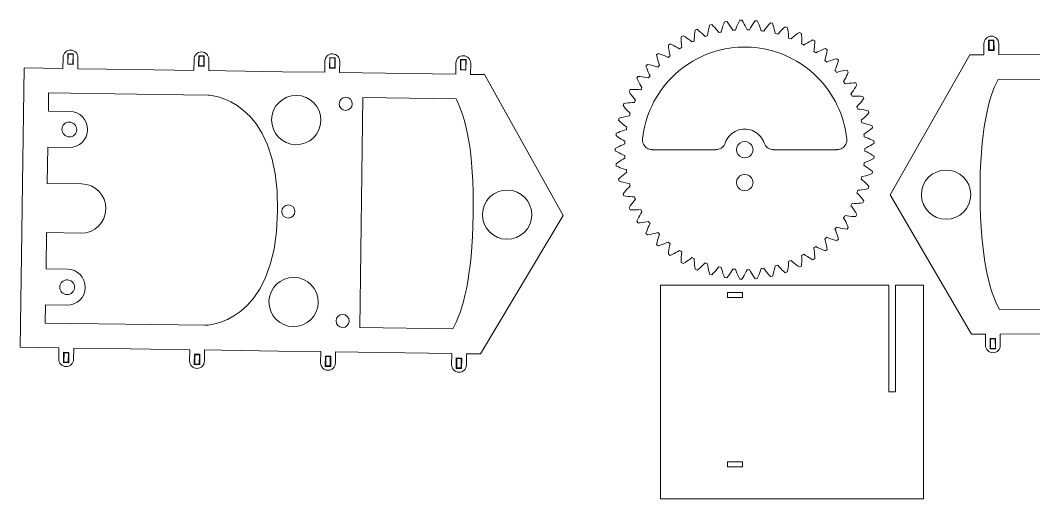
# Model space of a CAD drawing. Header units: inches. Extents: x -32 to 163, y -123 to 65.
# Drawn here: x 23.6 to 85.3, y -123 to -93.9 of the extents above; entities that cross this region are included whole.
import ezdxf

# ---------------------------------------------------------------- set-up
doc = ezdxf.new("R2010")
doc.units = ezdxf.units.IN
doc.header["$MEASUREMENT"] = 0
doc.layers.add('Layer 1', color=7, linetype='Continuous')

# ---------------------------------------------------------------- blocks, each defined once
blk = doc.blocks.new('block 6')
at = {"layer": 'Layer 1', "lineweight": 0}
for points in [[(75.365, -102.044), (75.25, -101.982), (75.138, -101.92), (75.023, -101.867), (75.023, -101.707), (75.138, -101.653), (75.25, -101.596), (75.365, -101.529), (75.476, -101.462), (75.587, -101.387), (75.578, -101.253), (75.458, -101.196), (75.338, -101.138), (75.223, -101.089), (75.103, -101.044), (74.983, -101.004), (74.974, -100.92), (74.961, -100.844), (75.067, -100.778), (75.174, -100.707), (75.281, -100.627), (75.383, -100.546), (75.485, -100.458), (75.463, -100.329), (75.334, -100.284), (75.209, -100.244), (75.085, -100.209), (74.961, -100.178), (74.837, -100.151), (74.818, -100.071), (74.801, -99.995), (74.899, -99.915), (74.996, -99.831), (75.089, -99.742), (75.183, -99.649), (75.272, -99.551), (75.236, -99.427), (75.103, -99.395), (74.974, -99.369), (74.845, -99.347), (74.721, -99.329), (74.596, -99.32), (74.565, -99.244), (74.539, -99.169), (74.628, -99.08), (74.796, -98.885), (74.876, -98.782), (74.956, -98.671), (74.903, -98.551), (74.77, -98.538), (74.636, -98.529), (74.508, -98.52), (74.379, -98.52), (74.254, -98.524), (74.219, -98.449), (74.179, -98.382), (74.259, -98.28), (74.33, -98.178), (74.401, -98.066), (74.472, -97.956), (74.534, -97.84), (74.467, -97.724), (74.334, -97.724), (74.205, -97.733), (74.072, -97.742), (73.948, -97.755), (73.823, -97.773), (73.774, -97.707), (73.734, -97.64), (73.796, -97.533), (73.859, -97.422), (73.916, -97.302), (73.97, -97.182), (74.019, -97.062), (73.939, -96.956), (73.81, -96.973), (73.677, -96.995), (73.552, -97.018), (73.428, -97.049), (73.304, -97.08), (73.25, -97.018), (73.201, -96.96), (73.25, -96.844), (73.299, -96.724), (73.344, -96.604), (73.379, -96.475), (73.419, -96.347), (73.326, -96.253), (73.197, -96.284), (73.068, -96.324), (72.943, -96.364), (72.824, -96.405), (72.708, -96.453), (72.646, -96.395), (72.588, -96.347), (72.628, -96.227), (72.659, -96.102), (72.691, -95.973), (72.712, -95.844), (72.735, -95.711), (72.633, -95.631), (72.508, -95.675), (72.384, -95.729), (72.268, -95.782), (72.153, -95.84), (72.042, -95.902), (71.975, -95.853), (71.913, -95.809), (71.935, -95.684), (71.953, -95.555), (71.966, -95.427), (71.975, -95.297), (71.979, -95.164), (71.869, -95.093), (71.749, -95.155), (71.637, -95.218), (71.526, -95.289), (71.42, -95.355), (71.318, -95.431), (71.242, -95.391), (71.175, -95.351), (71.184, -95.227), (71.184, -94.969), (71.175, -94.84), (71.167, -94.707), (71.047, -94.649), (70.935, -94.724), (70.829, -94.8), (70.727, -94.884), (70.633, -94.964), (70.54, -95.049), (70.46, -95.018), (70.389, -94.991), (70.384, -94.862), (70.371, -94.738), (70.353, -94.609), (70.331, -94.48), (70.304, -94.346), (70.18, -94.307), (70.078, -94.391), (69.98, -94.484), (69.891, -94.573), (69.802, -94.666), (69.723, -94.764), (69.643, -94.742), (69.567, -94.72), (69.545, -94.6), (69.518, -94.471), (69.487, -94.346), (69.447, -94.222), (69.407, -94.093), (69.278, -94.067), (69.189, -94.164), (69.1, -94.267), (69.021, -94.369), (68.945, -94.471), (68.878, -94.577), (68.794, -94.564), (68.718, -94.551), (68.683, -94.431), (68.639, -94.311), (68.594, -94.191), (68.541, -94.071), (68.483, -93.947), (68.354, -93.938), (68.274, -94.044), (68.203, -94.156), (68.136, -94.267), (68.074, -94.378), (68.016, -94.489), (67.932, -94.489), (67.856, -94.484), (67.803, -94.369), (67.75, -94.253), (67.687, -94.142), (67.621, -94.026), (67.55, -93.911), (67.421, -93.915), (67.354, -94.035), (67.297, -94.151), (67.243, -94.271), (67.194, -94.387), (67.15, -94.507), (67.066, -94.515), (66.99, -94.52), (66.928, -94.413), (66.857, -94.307), (66.781, -94.2), (66.706, -94.093), (66.621, -93.987), (66.493, -94.009), (66.439, -94.133), (66.395, -94.258), (66.355, -94.378), (66.324, -94.502), (66.293, -94.627), (66.212, -94.64), (66.137, -94.658), (66.057, -94.555), (65.977, -94.458), (65.893, -94.36), (65.799, -94.267), (65.706, -94.173), (65.577, -94.209), (65.546, -94.338), (65.515, -94.467), (65.488, -94.591), (65.471, -94.72), (65.457, -94.844), (65.377, -94.871), (65.302, -94.893), (65.217, -94.804), (65.124, -94.715), (65.026, -94.631), (64.924, -94.546), (64.818, -94.462), (64.698, -94.515), (64.68, -94.644), (64.662, -94.777), (64.653, -94.907), (64.649, -95.035), (64.649, -95.16), (64.573, -95.196), (64.502, -95.231), (64.409, -95.151), (64.306, -95.071), (64.2, -95), (64.089, -94.929), (63.973, -94.858), (63.858, -94.92), (63.853, -95.058), (63.853, -95.187), (63.871, -95.444), (63.889, -95.569), (63.818, -95.613), (63.751, -95.653), (63.645, -95.586), (63.533, -95.524), (63.418, -95.462), (63.302, -95.404), (63.178, -95.351), (63.071, -95.427), (63.085, -95.56), (63.102, -95.689), (63.125, -95.817), (63.147, -95.942), (63.178, -96.067), (63.116, -96.12), (63.054, -96.169), (62.938, -96.111), (62.823, -96.062), (62.703, -96.013), (62.578, -95.973), (62.449, -95.933), (62.352, -96.022), (62.383, -96.151), (62.414, -96.28), (62.449, -96.405), (62.489, -96.524), (62.534, -96.644), (62.476, -96.702), (62.423, -96.76), (62.303, -96.72), (62.178, -96.68), (62.054, -96.649), (61.925, -96.622), (61.792, -96.595), (61.708, -96.698), (61.752, -96.822), (61.796, -96.947), (61.85, -97.067), (61.903, -97.182), (61.961, -97.293), (61.912, -97.36), (61.863, -97.422), (61.739, -97.395), (61.614, -97.373), (61.485, -97.356), (61.356, -97.342), (61.223, -97.333), (61.148, -97.44), (61.205, -97.564), (61.268, -97.68), (61.33, -97.791), (61.401, -97.902), (61.467, -98.004), (61.427, -98.075), (61.388, -98.142), (61.263, -98.133), (61.134, -98.124), (60.872, -98.124), (60.739, -98.133), (60.681, -98.249), (60.752, -98.364), (60.828, -98.471), (60.903, -98.573), (60.983, -98.675), (61.068, -98.769), (61.032, -98.844), (61.001, -98.916), (60.877, -98.92), (60.748, -98.929), (60.619, -98.942), (60.49, -98.96), (60.357, -98.982), (60.312, -99.106), (60.397, -99.209), (60.481, -99.311), (60.57, -99.405), (60.663, -99.493), (60.756, -99.578), (60.73, -99.658), (60.708, -99.733), (60.583, -99.751), (60.459, -99.773), (60.33, -99.8), (60.206, -99.835), (60.077, -99.875), (60.046, -100), (60.143, -100.093), (60.241, -100.182), (60.339, -100.267), (60.441, -100.342), (60.543, -100.418), (60.53, -100.498), (60.517, -100.573), (60.392, -100.609), (60.272, -100.645), (60.148, -100.689), (60.028, -100.738), (59.903, -100.791), (59.886, -100.92), (59.992, -101), (60.103, -101.076), (60.21, -101.147), (60.321, -101.213), (60.432, -101.276), (60.428, -101.355), (60.423, -101.435), (60.303, -101.485), (60.188, -101.533), (60.072, -101.591), (59.957, -101.653), (59.841, -101.72), (59.841, -101.853), (59.957, -101.92), (60.072, -101.982), (60.188, -102.04), (60.303, -102.093), (60.423, -102.138), (60.428, -102.222), (60.432, -102.302), (60.321, -102.36), (60.21, -102.427), (60.103, -102.498), (59.992, -102.573), (59.886, -102.653), (59.903, -102.782), (60.028, -102.836), (60.148, -102.884), (60.272, -102.929), (60.392, -102.969), (60.517, -103), (60.53, -103.08), (60.543, -103.16), (60.441, -103.231), (60.339, -103.311), (60.241, -103.391), (60.143, -103.48), (60.046, -103.573), (60.077, -103.702), (60.206, -103.738), (60.33, -103.773), (60.459, -103.8), (60.583, -103.827), (60.708, -103.844), (60.734, -103.924), (60.756, -103.996), (60.663, -104.08), (60.57, -104.173), (60.481, -104.267), (60.397, -104.364), (60.312, -104.467), (60.357, -104.591), (60.49, -104.613), (60.619, -104.631), (60.748, -104.644), (60.877, -104.653), (61.001, -104.658), (61.032, -104.733), (61.068, -104.804), (60.983, -104.902), (60.903, -105), (60.828, -105.102), (60.752, -105.213), (60.681, -105.324), (60.739, -105.444), (60.872, -105.449), (61.005, -105.453), (61.134, -105.449), (61.263, -105.444), (61.388, -105.431), (61.427, -105.502), (61.467, -105.569), (61.401, -105.675), (61.33, -105.782), (61.268, -105.898), (61.205, -106.013), (61.148, -106.133), (61.223, -106.24), (61.356, -106.231), (61.485, -106.222), (61.614, -106.204), (61.739, -106.182), (61.863, -106.156), (61.912, -106.222), (61.961, -106.284), (61.903, -106.396), (61.85, -106.511), (61.796, -106.631), (61.752, -106.751), (61.708, -106.88), (61.792, -106.978), (61.925, -106.956), (62.054, -106.924), (62.178, -106.893), (62.303, -106.858), (62.423, -106.818), (62.48, -106.876), (62.534, -106.933), (62.489, -107.049), (62.449, -107.173), (62.414, -107.298), (62.383, -107.422), (62.352, -107.555), (62.449, -107.644), (62.578, -107.604), (62.703, -107.56), (62.823, -107.511), (62.938, -107.462), (63.054, -107.409), (63.116, -107.462), (63.178, -107.511), (63.147, -107.631), (63.125, -107.755), (63.102, -107.884), (63.085, -108.013), (63.071, -108.147), (63.178, -108.227), (63.302, -108.169), (63.418, -108.111), (63.533, -108.053), (63.645, -107.987), (63.751, -107.92), (63.822, -107.964), (63.889, -108.005), (63.871, -108.129), (63.853, -108.387), (63.853, -108.52), (63.858, -108.653), (63.973, -108.716), (64.089, -108.649), (64.2, -108.578), (64.306, -108.502), (64.409, -108.427), (64.502, -108.347), (64.577, -108.382), (64.649, -108.413), (64.649, -108.542), (64.653, -108.667), (64.662, -108.8), (64.68, -108.929), (64.698, -109.062), (64.818, -109.111), (64.924, -109.031), (65.026, -108.947), (65.124, -108.858), (65.217, -108.769), (65.302, -108.68), (65.382, -108.707), (65.457, -108.733), (65.471, -108.858), (65.488, -108.982), (65.515, -109.111), (65.546, -109.24), (65.577, -109.369), (65.706, -109.4), (65.799, -109.307), (65.893, -109.214), (65.977, -109.115), (66.057, -109.018), (66.137, -108.915), (66.217, -108.933), (66.293, -108.951), (66.324, -109.071), (66.355, -109.196), (66.395, -109.32), (66.439, -109.445), (66.493, -109.569), (66.621, -109.587), (66.706, -109.484), (66.781, -109.378), (66.857, -109.271), (66.928, -109.164), (66.99, -109.053), (67.074, -109.062), (67.15, -109.067), (67.194, -109.187), (67.243, -109.307), (67.297, -109.422), (67.354, -109.542), (67.421, -109.658), (67.55, -109.662), (67.621, -109.547), (67.687, -109.435), (67.75, -109.32), (67.803, -109.204), (67.856, -109.089), (67.936, -109.089), (68.016, -109.084), (68.074, -109.196), (68.136, -109.307), (68.203, -109.418), (68.274, -109.529), (68.354, -109.64), (68.483, -109.627), (68.541, -109.507), (68.594, -109.387), (68.639, -109.262), (68.683, -109.142), (68.718, -109.022), (68.798, -109.009), (68.878, -109), (68.945, -109.102), (69.021, -109.204), (69.1, -109.307), (69.189, -109.409), (69.278, -109.507), (69.407, -109.48), (69.447, -109.356), (69.487, -109.227), (69.518, -109.102), (69.545, -108.978), (69.567, -108.853), (69.647, -108.831), (69.723, -108.809), (69.802, -108.907), (69.891, -109), (69.98, -109.093), (70.078, -109.182), (70.18, -109.271), (70.304, -109.227), (70.331, -109.098), (70.353, -108.969), (70.371, -108.84), (70.384, -108.711), (70.389, -108.587), (70.465, -108.556), (70.54, -108.525), (70.633, -108.609), (70.727, -108.694), (70.829, -108.773), (70.935, -108.849), (71.047, -108.925), (71.167, -108.871), (71.175, -108.738), (71.184, -108.605), (71.184, -108.347), (71.175, -108.222), (71.246, -108.182), (71.318, -108.142), (71.42, -108.218), (71.526, -108.289), (71.637, -108.356), (71.749, -108.422), (71.869, -108.484), (71.979, -108.413), (71.975, -108.28), (71.966, -108.147), (71.953, -108.018), (71.935, -107.893), (71.913, -107.769), (71.979, -107.72), (72.042, -107.675), (72.153, -107.733), (72.268, -107.791), (72.384, -107.849), (72.508, -107.898), (72.633, -107.947), (72.735, -107.862), (72.712, -107.729), (72.691, -107.6), (72.659, -107.476), (72.628, -107.351), (72.588, -107.231), (72.65, -107.173), (72.708, -107.12), (72.824, -107.169), (72.943, -107.213), (73.068, -107.253), (73.197, -107.289), (73.326, -107.32), (73.419, -107.227), (73.379, -107.098), (73.344, -106.973), (73.299, -106.849), (73.25, -106.729), (73.201, -106.618), (73.255, -106.556), (73.304, -106.493), (73.428, -106.529), (73.552, -106.556), (73.677, -106.582), (73.81, -106.604), (73.939, -106.618), (74.019, -106.515), (73.97, -106.391), (73.916, -106.271), (73.859, -106.156), (73.796, -106.045), (73.734, -105.933), (73.779, -105.867), (73.823, -105.8), (73.948, -105.818), (74.072, -105.836), (74.205, -105.844), (74.334, -105.849), (74.467, -105.849), (74.534, -105.738), (74.472, -105.618), (74.401, -105.507), (74.33, -105.4), (74.259, -105.293), (74.179, -105.195), (74.219, -105.12), (74.254, -105.049), (74.379, -105.053), (74.508, -105.053), (74.636, -105.049), (74.77, -105.036), (74.903, -105.022), (74.956, -104.902), (74.876, -104.796), (74.796, -104.689), (74.712, -104.591), (74.628, -104.498), (74.539, -104.404), (74.57, -104.329), (74.596, -104.253), (74.721, -104.244), (74.845, -104.227), (74.974, -104.209), (75.103, -104.182), (75.236, -104.151), (75.272, -104.027), (75.183, -103.929), (75.089, -103.831), (74.996, -103.742), (74.899, -103.662), (74.801, -103.582), (74.818, -103.502), (74.837, -103.427), (74.961, -103.4), (75.085, -103.369), (75.209, -103.333), (75.334, -103.293), (75.463, -103.245), (75.485, -103.115), (75.383, -103.031), (75.281, -102.947), (75.174, -102.871), (75.067, -102.8), (74.961, -102.733), (74.974, -102.649), (74.983, -102.573), (75.103, -102.533), (75.223, -102.484), (75.338, -102.436), (75.458, -102.382), (75.578, -102.32), (75.587, -102.187), (75.476, -102.116), (75.365, -102.044)], [(73.926, -101.124), (73.89, -100.862), (73.846, -100.6), (73.792, -100.342), (73.726, -100.084), (73.646, -99.831), (73.557, -99.582), (73.459, -99.333), (73.348, -99.093), (73.232, -98.858), (73.099, -98.627), (72.961, -98.4), (72.815, -98.182), (72.655, -97.969), (72.49, -97.76), (72.313, -97.56), (72.131, -97.369), (71.939, -97.187), (71.74, -97.013), (71.535, -96.844), (71.322, -96.689), (71.1, -96.538), (70.873, -96.4), (70.642, -96.271), (70.407, -96.151), (70.167, -96.044), (69.918, -95.942), (69.669, -95.858), (69.416, -95.778), (69.158, -95.711), (68.901, -95.658), (68.638, -95.609), (68.376, -95.578), (68.11, -95.555), (67.848, -95.542), (67.581, -95.542), (67.319, -95.555), (67.052, -95.578), (66.79, -95.609), (66.528, -95.658), (66.27, -95.711), (66.013, -95.778), (65.759, -95.858), (65.511, -95.942), (65.262, -96.044), (65.022, -96.151), (64.786, -96.271), (64.555, -96.4), (64.329, -96.538), (64.107, -96.689), (63.893, -96.844), (63.689, -97.013), (63.489, -97.187), (63.298, -97.369), (63.116, -97.56), (62.938, -97.76), (62.774, -97.969), (62.614, -98.182), (62.467, -98.4), (62.329, -98.627), (62.196, -98.858), (62.081, -99.093), (61.97, -99.333), (61.872, -99.582), (61.783, -99.831), (61.703, -100.084), (61.636, -100.342), (61.583, -100.6), (61.539, -100.862), (61.503, -101.124)], [(68.896, -101.382), (68.852, -101.271), (68.798, -101.164), (68.732, -101.067), (68.661, -100.969), (68.576, -100.884), (68.487, -100.804), (68.39, -100.738), (68.287, -100.675), (68.181, -100.627), (68.065, -100.587), (67.95, -100.56), (67.834, -100.542), (67.714, -100.538), (67.594, -100.542), (67.479, -100.56), (67.363, -100.587), (67.248, -100.627), (67.141, -100.675), (67.039, -100.738), (66.941, -100.804), (66.852, -100.884), (66.768, -100.969), (66.697, -101.067), (66.63, -101.164), (66.577, -101.271), (66.532, -101.382)], [(61.499, -101.124), (61.494, -101.204), (61.503, -101.289), (61.525, -101.369), (61.556, -101.449), (61.596, -101.52), (61.65, -101.587), (61.707, -101.644), (61.774, -101.693), (61.85, -101.729), (61.93, -101.76), (62.009, -101.778), (62.094, -101.782)], [(65.964, -101.782), (66.048, -101.778), (66.128, -101.76), (66.204, -101.733), (66.279, -101.693), (66.346, -101.644), (66.404, -101.591), (66.457, -101.524), (66.497, -101.453), (66.532, -101.378)], [(68.194, -101.947), (68.123, -102.084), (68.012, -102.195), (67.87, -102.262), (67.714, -102.289), (67.563, -102.262), (67.421, -102.191), (67.315, -102.08), (67.243, -101.938), (67.217, -101.786), (67.243, -101.631), (67.315, -101.493), (67.425, -101.382), (67.567, -101.311), (67.723, -101.289), (67.874, -101.311), (68.016, -101.387), (68.123, -101.498), (68.194, -101.635), (68.221, -101.791), (68.194, -101.947)], [(68.221, -101.791), (68.194, -101.947), (68.123, -102.084), (68.012, -102.195), (67.87, -102.262), (67.714, -102.289), (67.563, -102.262), (67.421, -102.191), (67.315, -102.08), (67.243, -101.938), (67.217, -101.786), (67.243, -101.631), (67.315, -101.493), (67.425, -101.382), (67.567, -101.311), (67.723, -101.289), (67.874, -101.311), (68.016, -101.387), (68.123, -101.498), (68.194, -101.635), (68.221, -101.791)], [(68.221, -101.791), (68.194, -101.947), (68.123, -102.084), (68.012, -102.195), (67.87, -102.262), (67.714, -102.289), (67.563, -102.262), (67.421, -102.191), (67.315, -102.08), (67.243, -101.938), (67.217, -101.786), (67.243, -101.631), (67.315, -101.493), (67.425, -101.382), (67.567, -101.311), (67.723, -101.289), (67.874, -101.311), (68.016, -101.387), (68.123, -101.498), (68.194, -101.635), (68.221, -101.791)], [(68.896, -101.378), (68.932, -101.453), (68.972, -101.524), (69.025, -101.591), (69.083, -101.644), (69.149, -101.693), (69.225, -101.733), (69.3, -101.76), (69.38, -101.778), (69.465, -101.782)], [(73.33, -101.782), (73.415, -101.778), (73.495, -101.76), (73.575, -101.729), (73.65, -101.693), (73.717, -101.644), (73.774, -101.587), (73.828, -101.52), (73.868, -101.449), (73.899, -101.369), (73.921, -101.289), (73.93, -101.204), (73.926, -101.124)], [(62.094, -101.787), (65.964, -101.787)], [(69.465, -101.787), (73.33, -101.787)], [(68.221, -103.791), (68.194, -103.947), (68.123, -104.084), (68.012, -104.195), (67.87, -104.262), (67.714, -104.289), (67.563, -104.262), (67.421, -104.191), (67.315, -104.08), (67.243, -103.938), (67.217, -103.786), (67.243, -103.631), (67.315, -103.493), (67.425, -103.382), (67.567, -103.311), (67.723, -103.289), (67.874, -103.311), (68.016, -103.387), (68.123, -103.498), (68.194, -103.636), (68.221, -103.791)]]:
    blk.add_lwpolyline(points, dxfattribs=at)
blk = doc.blocks.new('block 15')
at = {"layer": 'Layer 1', "lineweight": 0}
for points in [[(26.528, -96.588), (26.537, -95.957), (26.869, -95.961), (26.859, -96.593), (26.528, -96.588)], [(26.694, -96.575), (26.844, -96.577), (26.853, -95.977), (26.552, -95.973), (26.544, -96.573), (26.694, -96.575)], [(34.494, -96.703), (34.503, -96.072), (34.834, -96.077), (34.825, -96.708), (34.494, -96.703)], [(34.66, -96.69), (34.81, -96.692), (34.818, -96.092), (34.518, -96.088), (34.51, -96.688), (34.66, -96.69)], [(42.459, -96.819), (42.469, -96.187), (42.8, -96.192), (42.791, -96.823), (42.459, -96.819)], [(42.626, -96.805), (42.775, -96.807), (42.784, -96.207), (42.484, -96.203), (42.475, -96.803), (42.626, -96.805)], [(50.425, -96.934), (50.434, -96.302), (50.766, -96.307), (50.757, -96.938), (50.425, -96.934)], [(50.591, -96.92), (50.741, -96.922), (50.75, -96.322), (50.45, -96.318), (50.441, -96.918), (50.591, -96.92)], [(26.265, -114.746), (26.274, -114.115), (26.606, -114.12), (26.597, -114.751), (26.265, -114.746)], [(26.581, -114.735), (26.59, -114.135), (26.44, -114.133), (26.29, -114.131), (26.281, -114.731), (26.581, -114.735)], [(26.298, -114.715), (26.306, -114.147), (26.574, -114.151), (26.566, -114.719), (26.298, -114.715)], [(34.572, -114.235), (34.563, -114.866), (34.231, -114.862), (34.24, -114.23), (34.572, -114.235)], [(34.406, -114.248), (34.256, -114.246), (34.247, -114.846), (34.547, -114.85), (34.556, -114.25), (34.406, -114.248)], [(34.54, -114.266), (34.532, -114.834), (34.263, -114.83), (34.272, -114.262), (34.54, -114.266)], [(42.538, -114.35), (42.529, -114.981), (42.197, -114.977), (42.206, -114.345), (42.538, -114.35)], [(42.372, -114.363), (42.222, -114.361), (42.213, -114.961), (42.513, -114.965), (42.522, -114.365), (42.372, -114.363)], [(42.506, -114.381), (42.497, -114.949), (42.229, -114.945), (42.237, -114.377), (42.506, -114.381)], [(50.504, -114.465), (50.495, -115.097), (50.163, -115.092), (50.172, -114.46), (50.504, -114.465)], [(50.338, -114.478), (50.188, -114.476), (50.179, -115.076), (50.479, -115.08), (50.488, -114.481), (50.338, -114.478)], [(50.471, -114.496), (50.463, -115.064), (50.195, -115.061), (50.203, -114.492), (50.471, -114.496)]]:
    blk.add_lwpolyline(points, dxfattribs=at)
for points, knots in [([(39.359, -114.04), (39.359, -114.04), (41.925, -114.077), (41.925, -114.077), (41.925, -114.077), (41.915, -114.757), (41.915, -114.757), (41.912, -115.005), (42.11, -115.21), (42.359, -115.213), (42.607, -115.217), (42.812, -115.018), (42.815, -114.77), (42.815, -114.77), (42.825, -114.09), (42.825, -114.09), (42.825, -114.09), (44.201, -114.11), (44.201, -114.11), (44.201, -114.11), (49.891, -114.192), (49.891, -114.192), (49.891, -114.192), (49.881, -114.872), (49.881, -114.872), (49.877, -115.12), (50.076, -115.325), (50.324, -115.328), (50.573, -115.332), (50.777, -115.133), (50.781, -114.885), (50.781, -114.885), (50.791, -114.205), (50.791, -114.205), (50.791, -114.205), (51.64, -114.217), (51.64, -114.217), (51.64, -114.217), (56.67, -105.789), (56.67, -105.789), (56.67, -105.789), (51.886, -97.219), (51.886, -97.219), (51.886, -97.219), (51.036, -97.207), (51.036, -97.207), (51.036, -97.207), (51.046, -96.527), (51.046, -96.527), (51.05, -96.278), (50.851, -96.074), (50.603, -96.07), (50.354, -96.067), (50.15, -96.265), (50.146, -96.514), (50.146, -96.514), (50.137, -97.194), (50.137, -97.194), (50.137, -97.194), (44.446, -97.112), (44.446, -97.112), (44.446, -97.112), (43.071, -97.092), (43.071, -97.092), (43.071, -97.092), (43.08, -96.412), (43.08, -96.412), (43.084, -96.163), (42.886, -95.959), (42.637, -95.955), (42.388, -95.952), (42.184, -96.15), (42.181, -96.399), (42.181, -96.399), (42.171, -97.079), (42.171, -97.079), (42.171, -97.079), (39.604, -97.042), (39.604, -97.042), (39.604, -97.042), (36.155, -96.992), (36.155, -96.992), (36.155, -96.992), (35.105, -96.977), (35.105, -96.977), (35.105, -96.977), (35.115, -96.297), (35.115, -96.297), (35.118, -96.048), (34.92, -95.844), (34.671, -95.84), (34.423, -95.837), (34.218, -96.035), (34.215, -96.284), (34.215, -96.284), (34.205, -96.964), (34.205, -96.964), (34.205, -96.964), (30.588, -96.911), (30.588, -96.911), (30.588, -96.911), (27.139, -96.861), (27.139, -96.861), (27.139, -96.861), (27.149, -96.181), (27.149, -96.181), (27.152, -95.933), (26.954, -95.729), (26.705, -95.725), (26.457, -95.721), (26.252, -95.92), (26.249, -96.168), (26.249, -96.168), (26.239, -96.848), (26.239, -96.848), (26.239, -96.848), (23.889, -96.814), (23.889, -96.814), (23.889, -96.814), (23.788, -103.814), (23.788, -103.814), (23.788, -103.814), (23.745, -106.813), (23.745, -106.813), (23.745, -106.813), (23.644, -113.813), (23.644, -113.813), (23.644, -113.813), (25.993, -113.847), (25.993, -113.847), (25.993, -113.847), (25.983, -114.526), (25.983, -114.526), (25.98, -114.775), (26.178, -114.979), (26.427, -114.983), (26.675, -114.987), (26.88, -114.788), (26.883, -114.54), (26.883, -114.54), (26.893, -113.86), (26.893, -113.86), (26.893, -113.86), (30.343, -113.909), (30.343, -113.909), (30.343, -113.909), (30.35, -113.91), (30.362, -113.91), (30.362, -113.91), (33.959, -113.962), (33.959, -113.962), (33.959, -113.962), (33.949, -114.642), (33.949, -114.642), (33.946, -114.89), (34.144, -115.095), (34.393, -115.098), (34.641, -115.102), (34.846, -114.903), (34.849, -114.655), (34.849, -114.655), (34.859, -113.975), (34.859, -113.975), (34.859, -113.975), (35.909, -113.99), (35.909, -113.99), (35.909, -113.99), (39.359, -114.04), (39.359, -114.04)], [0, 0, 0, 0, 1, 1, 1, 2, 2, 2, 3, 3, 3, 4, 4, 4, 5, 5, 5, 6, 6, 6, 7, 7, 7, 8, 8, 8, 9, 9, 9, 10, 10, 10, 11, 11, 11, 12, 12, 12, 13, 13, 13, 14, 14, 14, 15, 15, 15, 16, 16, 16, 17, 17, 17, 18, 18, 18, 19, 19, 19, 20, 20, 20, 21, 21, 21, 22, 22, 22, 23, 23, 23, 24, 24, 24, 25, 25, 25, 26, 26, 26, 27, 27, 27, 28, 28, 28, 29, 29, 29, 30, 30, 30, 31, 31, 31, 32, 32, 32, 33, 33, 33, 34, 34, 34, 35, 35, 35, 36, 36, 36, 37, 37, 37, 38, 38, 38, 39, 39, 39, 40, 40, 40, 41, 41, 41, 42, 42, 42, 43, 43, 43, 44, 44, 44, 45, 45, 45, 46, 46, 46, 47, 47, 47, 48, 48, 48, 49, 49, 49, 50, 50, 50, 51, 51, 51, 52, 52, 52, 53, 53, 53, 54, 54, 54, 55, 55, 55, 56, 56, 56, 56]), ([(25.165, -112.334), (25.165, -112.334), (25.181, -111.235), (25.181, -111.235), (25.181, -111.235), (26.481, -111.253), (26.481, -111.253), (27.088, -111.262), (27.588, -110.777), (27.597, -110.169), (27.606, -109.562), (27.12, -109.062), (26.513, -109.053), (26.513, -109.053), (25.213, -109.035), (25.213, -109.035), (25.213, -109.035), (25.245, -106.835), (25.245, -106.835), (25.245, -106.835), (27.33, -106.865), (27.33, -106.865), (28.158, -106.877), (28.84, -106.215), (28.852, -105.387), (28.864, -104.559), (28.202, -103.878), (27.373, -103.866), (27.373, -103.866), (25.288, -103.835), (25.288, -103.835), (25.288, -103.835), (25.32, -101.636), (25.32, -101.636), (25.32, -101.636), (26.62, -101.654), (26.62, -101.654), (27.227, -101.663), (27.727, -101.178), (27.735, -100.57), (27.744, -99.963), (27.259, -99.463), (26.651, -99.455), (26.651, -99.455), (25.351, -99.436), (25.351, -99.436), (25.351, -99.436), (25.367, -98.336), (25.367, -98.336), (25.367, -98.336), (32.077, -98.433), (32.077, -98.433), (32.077, -98.433), (35.083, -98.476), (35.083, -98.476), (35.083, -98.476), (39.402, -98.566), (39.301, -105.538), (39.2, -112.51), (34.881, -112.475), (34.881, -112.475), (34.881, -112.475), (25.165, -112.334), (25.165, -112.334)], [0, 0, 0, 0, 1, 1, 1, 2, 2, 2, 3, 3, 3, 4, 4, 4, 5, 5, 5, 6, 6, 6, 7, 7, 7, 8, 8, 8, 9, 9, 9, 10, 10, 10, 11, 11, 11, 12, 12, 12, 13, 13, 13, 14, 14, 14, 15, 15, 15, 16, 16, 16, 17, 17, 17, 18, 18, 18, 19, 19, 19, 20, 20, 20, 21, 21, 21, 21]), ([(43.437, -99.397), (43.658, -99.4), (43.84, -99.224), (43.843, -99.003), (43.846, -98.782), (43.67, -98.601), (43.449, -98.597), (43.228, -98.594), (43.046, -98.771), (43.043, -98.992), (43.04, -99.212), (43.216, -99.394), (43.437, -99.397)], [0, 0, 0, 0, 1, 1, 1, 2, 2, 2, 3, 3, 3, 4, 4, 4, 4]), ([(44.292, -112.611), (44.292, -112.611), (44.494, -98.612), (44.494, -98.612), (44.494, -98.612), (50.153, -98.694), (50.153, -98.694), (50.734, -99.783), (51.253, -101.837), (51.197, -105.71), (51.141, -109.584), (50.563, -111.622), (49.95, -112.693), (49.95, -112.693), (44.292, -112.611), (44.292, -112.611)], [0, 0, 0, 0, 1, 1, 1, 2, 2, 2, 3, 3, 3, 4, 4, 4, 5, 5, 5, 5]), ([(26.622, -101.007), (26.871, -101.011), (27.075, -100.812), (27.079, -100.564), (27.082, -100.315), (26.884, -100.111), (26.635, -100.107), (26.387, -100.104), (26.183, -100.302), (26.179, -100.551), (26.175, -100.799), (26.374, -101.004), (26.622, -101.007)], [0, 0, 0, 0, 1, 1, 1, 2, 2, 2, 3, 3, 3, 4, 4, 4, 4]), ([(54.762, -105.762), (54.75, -106.59), (54.069, -107.252), (53.241, -107.24), (52.412, -107.228), (51.751, -106.547), (51.763, -105.718), (51.774, -104.89), (52.456, -104.228), (53.284, -104.24), (54.113, -104.252), (54.774, -104.933), (54.762, -105.762)], [0, 0, 0, 0, 1, 1, 1, 2, 2, 2, 3, 3, 3, 4, 4, 4, 4]), ([(39.946, -105.947), (40.167, -105.951), (40.349, -105.774), (40.352, -105.553), (40.355, -105.332), (40.179, -105.151), (39.958, -105.147), (39.737, -105.144), (39.555, -105.321), (39.552, -105.542), (39.549, -105.763), (39.725, -105.944), (39.946, -105.947)], [0, 0, 0, 0, 1, 1, 1, 2, 2, 2, 3, 3, 3, 4, 4, 4, 4]), ([(26.49, -110.606), (26.739, -110.61), (26.943, -110.411), (26.947, -110.163), (26.95, -109.914), (26.752, -109.71), (26.503, -109.706), (26.255, -109.702), (26.05, -109.901), (26.047, -110.149), (26.043, -110.398), (26.242, -110.602), (26.49, -110.606)], [0, 0, 0, 0, 1, 1, 1, 2, 2, 2, 3, 3, 3, 4, 4, 4, 4]), ([(43.246, -112.607), (43.467, -112.61), (43.649, -112.434), (43.652, -112.213), (43.655, -111.992), (43.479, -111.81), (43.258, -111.807), (43.037, -111.804), (42.855, -111.98), (42.852, -112.201), (42.849, -112.422), (43.026, -112.604), (43.246, -112.607)], [0, 0, 0, 0, 1, 1, 1, 2, 2, 2, 3, 3, 3, 4, 4, 4, 4])]:
    blk.add_open_spline(points, degree=3, knots=knots, dxfattribs=at)
blk = doc.blocks.new('block 14')
at = {"layer": 'Layer 1', "lineweight": 0}
for points in [[(40.411, -101.482), (41.239, -101.494), (41.92, -100.832), (41.932, -100.003), (41.944, -99.175), (41.282, -98.494), (40.454, -98.482), (39.626, -98.47), (38.944, -99.132), (38.932, -99.96), (38.92, -100.788), (39.582, -101.47), (40.411, -101.482)], [(40.251, -112.554), (41.079, -112.566), (41.76, -111.904), (41.772, -111.076), (41.784, -110.248), (41.122, -109.566), (40.294, -109.555), (39.466, -109.543), (38.784, -110.204), (38.772, -111.033), (38.76, -111.861), (39.422, -112.542), (40.251, -112.554)]]:
    blk.add_open_spline(points, degree=3, knots=[0, 0, 0, 0, 1, 1, 1, 2, 2, 2, 3, 3, 3, 4, 4, 4, 4], dxfattribs=at)
at = {"layer": 'Layer 1'}
blk.add_blockref('block 15', (0, 0), dxfattribs=at)
blk = doc.blocks.new('block 17')
at = {"layer": 'Layer 1', "lineweight": 0}
for points in [[(82.552, -95.746), (82.548, -95.114), (82.88, -95.113), (82.883, -95.744), (82.552, -95.746)], [(82.717, -95.729), (82.867, -95.728), (82.864, -95.128), (82.564, -95.13), (82.567, -95.73), (82.717, -95.729)], [(82.583, -95.714), (82.58, -95.146), (82.848, -95.145), (82.851, -95.713), (82.583, -95.714)], [(90.518, -95.703), (90.515, -95.072), (90.846, -95.07), (90.85, -95.702), (90.518, -95.703)], [(90.684, -95.687), (90.834, -95.686), (90.831, -95.086), (90.531, -95.087), (90.534, -95.687), (90.684, -95.687)], [(90.55, -95.671), (90.547, -95.103), (90.815, -95.102), (90.818, -95.67), (90.55, -95.671)], [(98.485, -95.661), (98.481, -95.029), (98.813, -95.027), (98.816, -95.659), (98.485, -95.661)], [(98.65, -95.644), (98.8, -95.643), (98.797, -95.043), (98.497, -95.045), (98.5, -95.645), (98.65, -95.644)], [(98.516, -95.629), (98.513, -95.061), (98.781, -95.059), (98.784, -95.627), (98.516, -95.629)], [(106.78, -94.985), (106.783, -95.616), (106.451, -95.618), (106.448, -94.986), (106.78, -94.985)], [(106.464, -95.002), (106.467, -95.602), (106.617, -95.601), (106.767, -95.6), (106.764, -95), (106.464, -95.002)], [(106.748, -95.016), (106.751, -95.585), (106.483, -95.586), (106.48, -95.018), (106.748, -95.016)], [(82.977, -113.272), (82.981, -113.904), (82.649, -113.906), (82.646, -113.274), (82.977, -113.272)], [(82.811, -113.289), (82.661, -113.29), (82.665, -113.89), (82.965, -113.888), (82.961, -113.288), (82.811, -113.289)], [(90.944, -113.23), (90.947, -113.861), (90.615, -113.863), (90.612, -113.231), (90.944, -113.23)], [(90.778, -113.246), (90.628, -113.247), (90.631, -113.847), (90.931, -113.846), (90.928, -113.246), (90.778, -113.246)], [(98.91, -113.187), (98.914, -113.819), (98.582, -113.82), (98.579, -113.189), (98.91, -113.187)], [(98.745, -113.204), (98.594, -113.204), (98.598, -113.805), (98.898, -113.803), (98.894, -113.203), (98.745, -113.204)], [(106.877, -113.144), (106.88, -113.776), (106.548, -113.778), (106.545, -113.146), (106.877, -113.144)], [(106.711, -113.161), (106.561, -113.162), (106.564, -113.762), (106.864, -113.76), (106.861, -113.16), (106.711, -113.161)]]:
    blk.add_lwpolyline(points, dxfattribs=at)
for points, knots in [([(93.703, -95.95), (93.703, -95.95), (91.136, -95.964), (91.136, -95.964), (91.136, -95.964), (91.133, -95.284), (91.133, -95.284), (91.131, -95.036), (90.929, -94.835), (90.68, -94.837), (90.432, -94.838), (90.231, -95.041), (90.233, -95.289), (90.233, -95.289), (90.236, -95.969), (90.236, -95.969), (90.236, -95.969), (88.86, -95.976), (88.86, -95.976), (88.86, -95.976), (83.17, -96.007), (83.17, -96.007), (83.17, -96.007), (83.166, -95.327), (83.166, -95.327), (83.165, -95.078), (82.962, -94.878), (82.714, -94.879), (82.465, -94.881), (82.265, -95.083), (82.266, -95.332), (82.266, -95.332), (82.27, -96.012), (82.27, -96.012), (82.27, -96.012), (81.42, -96.016), (81.42, -96.016), (81.42, -96.016), (76.558, -104.542), (76.558, -104.542), (76.558, -104.542), (81.511, -113.016), (81.511, -113.016), (81.511, -113.016), (82.361, -113.011), (82.361, -113.011), (82.361, -113.011), (82.364, -113.691), (82.364, -113.691), (82.366, -113.94), (82.568, -114.14), (82.817, -114.139), (83.065, -114.138), (83.266, -113.935), (83.264, -113.687), (83.264, -113.687), (83.261, -113.007), (83.261, -113.007), (83.261, -113.007), (88.951, -112.976), (88.951, -112.976), (88.951, -112.976), (90.327, -112.969), (90.327, -112.969), (90.327, -112.969), (90.331, -113.649), (90.331, -113.649), (90.332, -113.897), (90.535, -114.098), (90.783, -114.096), (91.032, -114.095), (91.232, -113.892), (91.231, -113.644), (91.231, -113.644), (91.227, -112.964), (91.227, -112.964), (91.227, -112.964), (93.794, -112.95), (93.794, -112.95), (93.794, -112.95), (97.244, -112.932), (97.244, -112.932), (97.244, -112.932), (98.294, -112.926), (98.294, -112.926), (98.294, -112.926), (98.297, -113.606), (98.297, -113.606), (98.299, -113.855), (98.501, -114.055), (98.75, -114.054), (98.998, -114.052), (99.199, -113.85), (99.197, -113.601), (99.197, -113.601), (99.194, -112.921), (99.194, -112.921), (99.194, -112.921), (102.811, -112.902), (102.811, -112.902), (102.811, -112.902), (106.26, -112.883), (106.26, -112.883), (106.26, -112.883), (106.264, -113.563), (106.264, -113.563), (106.265, -113.812), (106.468, -114.012), (106.716, -114.011), (106.965, -114.01), (107.165, -113.807), (107.164, -113.559), (107.164, -113.559), (107.16, -112.879), (107.16, -112.879), (107.16, -112.879), (109.51, -112.866), (109.51, -112.866), (109.51, -112.866), (109.473, -105.866), (109.473, -105.866), (109.473, -105.866), (109.457, -102.866), (109.457, -102.866), (109.457, -102.866), (109.419, -95.866), (109.419, -95.866), (109.419, -95.866), (107.069, -95.879), (107.069, -95.879), (107.069, -95.879), (107.066, -95.199), (107.066, -95.199), (107.064, -94.95), (106.862, -94.75), (106.613, -94.751), (106.365, -94.753), (106.164, -94.955), (106.166, -95.204), (106.166, -95.204), (106.169, -95.884), (106.169, -95.884), (106.169, -95.884), (102.719, -95.902), (102.719, -95.902), (102.719, -95.902), (102.713, -95.902), (102.7, -95.902), (102.7, -95.902), (99.103, -95.922), (99.103, -95.922), (99.103, -95.922), (99.099, -95.241), (99.099, -95.241), (99.098, -94.993), (98.895, -94.793), (98.647, -94.794), (98.398, -94.795), (98.198, -94.998), (98.199, -95.246), (98.199, -95.246), (98.203, -95.926), (98.203, -95.926), (98.203, -95.926), (97.153, -95.932), (97.153, -95.932), (97.153, -95.932), (93.703, -95.95), (93.703, -95.95)], [0, 0, 0, 0, 1, 1, 1, 2, 2, 2, 3, 3, 3, 4, 4, 4, 5, 5, 5, 6, 6, 6, 7, 7, 7, 8, 8, 8, 9, 9, 9, 10, 10, 10, 11, 11, 11, 12, 12, 12, 13, 13, 13, 14, 14, 14, 15, 15, 15, 16, 16, 16, 17, 17, 17, 18, 18, 18, 19, 19, 19, 20, 20, 20, 21, 21, 21, 22, 22, 22, 23, 23, 23, 24, 24, 24, 25, 25, 25, 26, 26, 26, 27, 27, 27, 28, 28, 28, 29, 29, 29, 30, 30, 30, 31, 31, 31, 32, 32, 32, 33, 33, 33, 34, 34, 34, 35, 35, 35, 36, 36, 36, 37, 37, 37, 38, 38, 38, 39, 39, 39, 40, 40, 40, 41, 41, 41, 42, 42, 42, 43, 43, 43, 44, 44, 44, 45, 45, 45, 46, 46, 46, 47, 47, 47, 48, 48, 48, 49, 49, 49, 50, 50, 50, 51, 51, 51, 52, 52, 52, 53, 53, 53, 54, 54, 54, 55, 55, 55, 56, 56, 56, 56]), ([(107.927, -97.374), (107.927, -97.374), (107.933, -98.474), (107.933, -98.474), (107.933, -98.474), (106.633, -98.481), (106.633, -98.481), (106.026, -98.484), (105.536, -98.98), (105.539, -99.587), (105.542, -100.195), (106.037, -100.685), (106.645, -100.681), (106.645, -100.681), (107.945, -100.674), (107.945, -100.674), (107.945, -100.674), (107.957, -102.874), (107.957, -102.874), (107.957, -102.874), (105.871, -102.885), (105.871, -102.885), (105.043, -102.89), (104.375, -103.565), (104.379, -104.393), (104.384, -105.222), (105.059, -105.89), (105.887, -105.885), (105.887, -105.885), (107.973, -105.874), (107.973, -105.874), (107.973, -105.874), (107.985, -108.074), (107.985, -108.074), (107.985, -108.074), (106.685, -108.081), (106.685, -108.081), (106.077, -108.084), (105.587, -108.579), (105.59, -109.187), (105.594, -109.794), (106.089, -110.284), (106.696, -110.281), (106.696, -110.281), (107.997, -110.274), (107.997, -110.274), (107.997, -110.274), (108.002, -111.374), (108.002, -111.374), (108.002, -111.374), (101.292, -111.41), (101.292, -111.41), (101.292, -111.41), (98.286, -111.426), (98.286, -111.426), (98.286, -111.426), (93.966, -111.422), (93.929, -104.449), (93.891, -97.477), (98.211, -97.426), (98.211, -97.426), (98.211, -97.426), (107.927, -97.374), (107.927, -97.374)], [0, 0, 0, 0, 1, 1, 1, 2, 2, 2, 3, 3, 3, 4, 4, 4, 5, 5, 5, 6, 6, 6, 7, 7, 7, 8, 8, 8, 9, 9, 9, 10, 10, 10, 11, 11, 11, 12, 12, 12, 13, 13, 13, 14, 14, 14, 15, 15, 15, 16, 16, 16, 17, 17, 17, 18, 18, 18, 19, 19, 19, 20, 20, 20, 21, 21, 21, 21]), ([(88.799, -97.477), (88.799, -97.477), (88.874, -111.476), (88.874, -111.476), (88.874, -111.476), (83.215, -111.507), (83.215, -111.507), (82.612, -110.43), (82.052, -108.387), (82.032, -104.513), (82.011, -100.639), (82.548, -98.59), (83.14, -97.507), (83.14, -97.507), (88.799, -97.477), (88.799, -97.477)], [0, 0, 0, 0, 1, 1, 1, 2, 2, 2, 3, 3, 3, 4, 4, 4, 5, 5, 5, 5]), ([(89.844, -97.46), (89.623, -97.461), (89.445, -97.641), (89.446, -97.862), (89.447, -98.083), (89.628, -98.261), (89.848, -98.26), (90.069, -98.259), (90.247, -98.079), (90.246, -97.858), (90.245, -97.637), (90.065, -97.459), (89.844, -97.46)], [0, 0, 0, 0, 1, 1, 1, 2, 2, 2, 3, 3, 3, 4, 4, 4, 4]), ([(106.637, -99.129), (106.388, -99.13), (106.188, -99.333), (106.189, -99.581), (106.19, -99.83), (106.393, -100.03), (106.642, -100.029), (106.89, -100.027), (107.09, -99.825), (107.089, -99.576), (107.088, -99.328), (106.885, -99.127), (106.637, -99.129)], [0, 0, 0, 0, 1, 1, 1, 2, 2, 2, 3, 3, 3, 4, 4, 4, 4]), ([(78.466, -104.532), (78.462, -103.704), (79.129, -103.028), (79.958, -103.024), (80.787, -103.019), (81.462, -103.688), (81.466, -104.516), (81.471, -105.345), (80.803, -106.019), (79.974, -106.024), (79.146, -106.028), (78.471, -105.361), (78.466, -104.532)], [0, 0, 0, 0, 1, 1, 1, 2, 2, 2, 3, 3, 3, 4, 4, 4, 4]), ([(93.276, -104.053), (93.055, -104.054), (92.877, -104.234), (92.878, -104.455), (92.879, -104.676), (93.059, -104.854), (93.28, -104.853), (93.501, -104.852), (93.679, -104.672), (93.678, -104.451), (93.677, -104.23), (93.497, -104.052), (93.276, -104.053)], [0, 0, 0, 0, 1, 1, 1, 2, 2, 2, 3, 3, 3, 4, 4, 4, 4]), ([(106.695, -108.728), (106.446, -108.729), (106.246, -108.932), (106.247, -109.18), (106.248, -109.429), (106.451, -109.629), (106.699, -109.628), (106.948, -109.627), (107.148, -109.424), (107.147, -109.176), (107.146, -108.927), (106.943, -108.727), (106.695, -108.728)], [0, 0, 0, 0, 1, 1, 1, 2, 2, 2, 3, 3, 3, 4, 4, 4, 4]), ([(89.915, -110.671), (89.694, -110.672), (89.516, -110.852), (89.517, -111.073), (89.518, -111.294), (89.698, -111.472), (89.919, -111.471), (90.14, -111.47), (90.318, -111.29), (90.317, -111.069), (90.316, -110.848), (90.136, -110.67), (89.915, -110.671)], [0, 0, 0, 0, 1, 1, 1, 2, 2, 2, 3, 3, 3, 4, 4, 4, 4])]:
    blk.add_open_spline(points, degree=3, knots=knots, dxfattribs=at)
blk = doc.blocks.new('block 16')
at = {"layer": 'Layer 1', "lineweight": 0}
for points in [[(92.84, -97.453), (92.012, -97.458), (91.344, -98.133), (91.348, -98.961), (91.353, -99.79), (92.028, -100.458), (92.857, -100.453), (93.685, -100.449), (94.353, -99.774), (94.348, -98.945), (94.344, -98.117), (93.669, -97.449), (92.84, -97.453)], [(92.9, -108.527), (92.071, -108.531), (91.403, -109.206), (91.408, -110.035), (91.412, -110.863), (92.087, -111.531), (92.916, -111.527), (93.744, -111.522), (94.412, -110.847), (94.408, -110.019), (94.403, -109.19), (93.728, -108.522), (92.9, -108.527)]]:
    blk.add_open_spline(points, degree=3, knots=[0, 0, 0, 0, 1, 1, 1, 2, 2, 2, 3, 3, 3, 4, 4, 4, 4], dxfattribs=at)
at = {"layer": 'Layer 1'}
blk.add_blockref('block 17', (0, 0), dxfattribs=at)

msp = doc.modelspace()

# ---------------------------------------------------------------- linework, layer by layer
at = {"layer": 'Layer 1', "lineweight": 0}
for points in [[(78.584, -123.027), (78.584, -110.027), (76.884, -110.027), (76.884, -116.527), (76.484, -116.527), (76.484, -110.027), (62.584, -110.027), (62.584, -123.027), (78.584, -123.027), (78.584, -123.027)], [(67.587, -110.777), (66.669, -110.777), (66.669, -110.477), (67.587, -110.477), (67.587, -110.777)], [(67.587, -121.077), (66.669, -121.077), (66.669, -120.777), (67.587, -120.777), (67.587, -121.077)]]:
    msp.add_lwpolyline(points, dxfattribs=at)

# ---------------------------------------------------------------- block references
at = {"layer": 'Layer 1'}
for name in ['block 6', 'block 16', 'block 14']:
    msp.add_blockref(name, (0, 0), dxfattribs=at)

doc.saveas('drawing.dxf')
